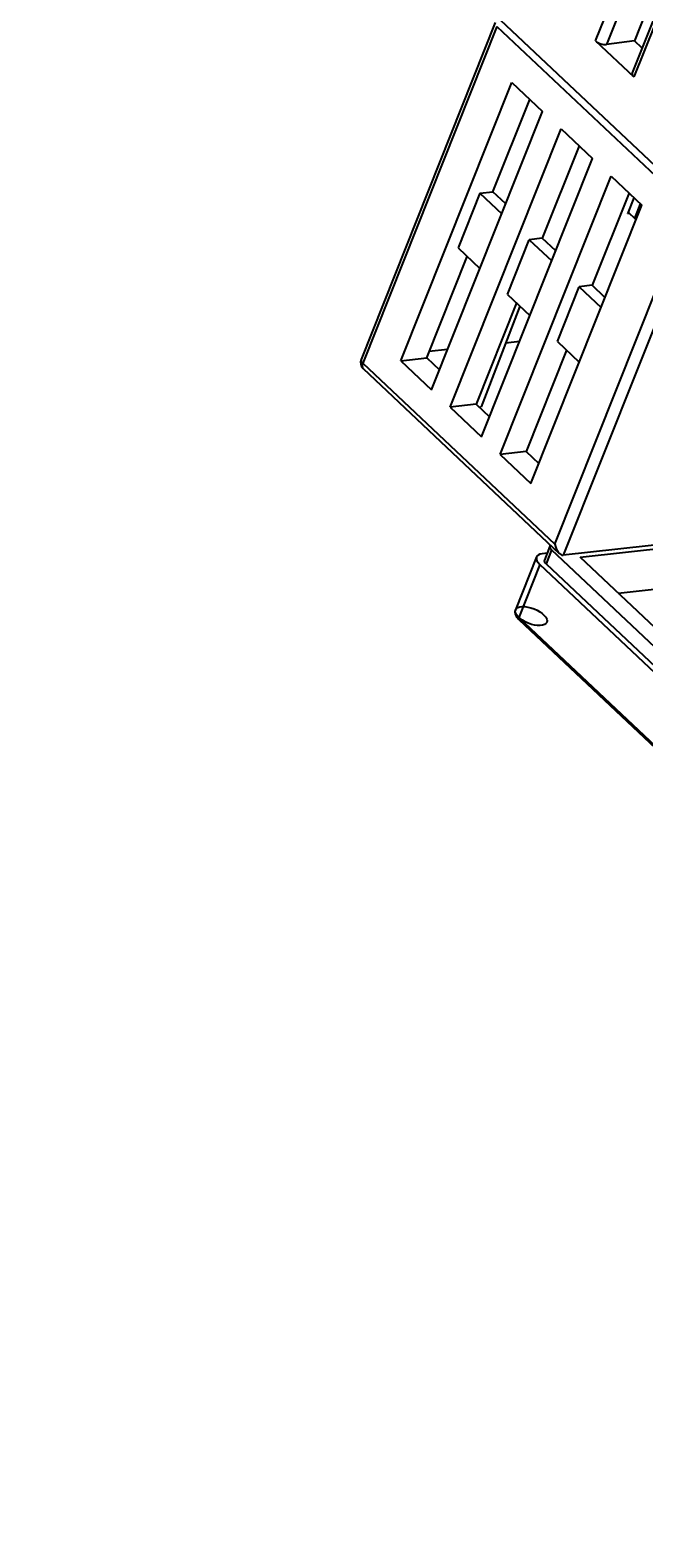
# Model space of a CAD drawing. Header units: millimetres. Extents: x 0 to 1853, y 0 to 821.
# Drawn here: x 1454.1 to 1490.5, y 460.9 to 550.2 of the extents above; entities that cross this region are included whole.
import ezdxf

# ---------------------------------------------------------------- set-up
doc = ezdxf.new("R2010")
doc.units = ezdxf.units.MM
doc.header["$MEASUREMENT"] = 0
doc.layers.get('0').update_dxf_attribs({"linetype": 'CONTINUOUS'})
doc.layers.get('Defpoints').update_dxf_attribs({"linetype": 'CONTINUOUS'})
for name, color, linetype in [('5', 7, 'CONTINUOUS'), ('8', 7, 'CONTINUOUS'), ('9', 7, 'CONTINUOUS')]:
    doc.layers.add(name, color=color, linetype=linetype)
doc.styles.get("Standard").update_dxf_attribs({"font": 'txt', "bigfont": 'gbcbig.shx'})
doc.dimstyles.get("Standard").update_dxf_attribs({"dimtxt": 3.5, "dimasz": 2, "dimexe": 0.18, "dimexo": 0.0625, "dimgap": 0.09, "dimtad": 0, "dimzin": 0, "dimdsep": 46, "dimtxsty": 'Standard', "dimblk": 'OPEN30', "dimcen": 0.09, "dimclrd": 3, "dimclre": 3, "dimclrt": 6, "dimadec": 0, "dimazin": 0, "dimtfac": 1, "dimtdec": 4, "dimtofl": 0, "dimtmove": 0, "dimatfit": 3, "dimldrblk": 'OPEN30', "dimfxl": 0, "dimtolj": 1, "dimtzin": 0, "dimlwd": 0, "dimlwe": 0, "dimarcsym": 0})

# ---------------------------------------------------------------- blocks, each defined once
blk = doc.blocks.new('_Open30')
at = {"color": 0, "linetype": 'ByBlock', "lineweight": -2}
for p, q in [((-1, 0.268), (0, 0)), ((0, 0), (-1, -0.268)), ((0, 0), (-1, 0))]:
    blk.add_line(p, q, dxfattribs=at)
blk = doc.blocks.new('*D109')
at = {"color": 3}
for p, q in [((1657.137, 691.755), (1661.985, 689.596)), ((1666.096, 687.675), (1666.096, 687.855)), ((1666.006, 687.765), (1666.186, 687.765))]:
    blk.add_line(p, q, dxfattribs=at)
at = {"layer": 'Defpoints', "color": 0}
for p in [(1663.812, 688.782), (1668.38, 686.748)]:
    blk.add_point(p, dxfattribs=at)
at = {"color": 3, "xscale": 2, "yscale": 2, "zscale": 2, "rotation": 335.9949340820313}
blk.add_blockref('_Open30', (1663.812, 688.782), dxfattribs=at)
at = {"color": 6, "insert": (1654.39, 692.979), "char_height": 3.5, "attachment_point": 5, "rotation": 335.99494}
blk.add_mtext('\\A1;∅5', dxfattribs=at)
blk = doc.blocks.new('nys')
at = {"layer": '5', "color": 23}
for p, q in [((725.656, -172.887), (723.366, -175.365)), ((726.626, -172.574), (726.023, -173.226)), ((726.635, -172.819), (726.033, -173.471)), ((726.32, -172.905), (726.038, -172.831)), ((761.815, -246.115), (726.635, -172.819)), ((725.675, -173.378), (723.384, -175.856)), ((760.854, -246.673), (725.675, -173.378)), ((726.033, -173.471), (761.212, -246.767)), ((728.062, -173.835), (733.287, -175.204)), ((761.953, -244.446), (728.062, -173.835)), ((723.384, -175.856), (758.564, -249.152)), ((723.347, -175.98), (758.527, -249.276)), ((729.396, -176.615), (731.479, -177.161))]:
    blk.add_line(p, q, dxfattribs=at)
for centre, major_axis, ratio, start_param, end_param in [((726.39, -173.565), (-0.734, 0.679), 0.459631, 5.571598, 7.142394), ((726.39, -173.565), (0.367, -0.339), 0.459631, 3.141601, 4.000801), ((726.993, -172.913), (-0.367, 0.339), 0.459631, 6.017286, 7.142394), ((724.1, -176.044), (-0.734, 0.679), 0.459631, 0.000009, 6.283194), ((723.527, -175.894), (0.18, 0.087), 0.579969, 2.170278, 3.141567)]:
    blk.add_ellipse(centre, major_axis=major_axis, ratio=ratio, start_param=start_param, end_param=end_param, dxfattribs=at)
blk.add_open_spline([(723.371, -175.365), (723.366, -175.368), (723.309, -175.407), (723.263, -175.546), (723.258, -175.748), (723.305, -175.896), (723.347, -175.98)], degree=3, knots=[0, 0, 0, 0, 0.027036, 0.329604, 0.623708, 1, 1, 1, 1], dxfattribs=at)
at = {"layer": '8', "color": 163}
for p, q in [((734.745, -142.44), (720.158, -158.224)), ((734.754, -142.685), (720.168, -158.47)), ((734.754, -142.685), (741.522, -156.786)), ((722.325, -159.148), (734.38, -146.103)), ((734.38, -146.103), (735.462, -148.357)), ((731.014, -151.747), (735.012, -147.421)), ((723.407, -161.403), (735.462, -148.357)), ((724.063, -162.769), (736.118, -149.724)), ((736.118, -149.724), (737.225, -152.03)), ((730.265, -151.557), (727.896, -154.12)), ((730.265, -151.557), (731.014, -151.747)), ((730.265, -151.557), (731.031, -153.153)), ((731.464, -152.684), (731.014, -151.747)), ((736.75, -151.042), (732.752, -155.368)), ((725.17, -165.075), (737.225, -152.03)), ((725.825, -166.441), (737.88, -153.396)), ((737.88, -153.396), (738.962, -155.65)), ((727.896, -154.12), (728.662, -155.716)), ((723.824, -159.529), (728.212, -154.779)), ((729.634, -157.741), (732.003, -155.178)), ((732.752, -155.368), (732.003, -155.178)), ((732.003, -155.178), (732.793, -156.825)), ((733.226, -156.356), (732.752, -155.368)), ((738.513, -154.714), (734.515, -159.04)), ((738.012, -155.844), (738.699, -155.101)), ((726.908, -168.696), (738.962, -155.65)), ((738.119, -155.872), (738.012, -155.844)), ((726.936, -172.571), (741.522, -156.786)), ((742.056, -157.247), (727.169, -173.358)), ((729.634, -157.741), (730.425, -159.388)), ((720.075, -158.78), (726.988, -173.184)), ((720.168, -158.47), (726.936, -172.571)), ((729.95, -158.4), (725.561, -163.15)), ((730.069, -158.648), (725.793, -163.415)), ((731.397, -161.413), (733.765, -158.85)), ((734.515, -159.04), (733.765, -158.85)), ((733.765, -158.85), (734.531, -160.446)), ((722.325, -159.148), (723.407, -161.403)), ((722.325, -159.148), (723.824, -159.529)), ((723.824, -159.529), (724.273, -160.466)), ((725.145, -159.522), (724.087, -159.244)), ((734.964, -159.977), (734.515, -159.04)), ((729.296, -160.609), (728.498, -160.4)), ((731.397, -161.413), (732.162, -163.009)), ((731.713, -162.072), (727.324, -166.822)), ((724.063, -162.769), (725.17, -165.075)), ((725.561, -163.15), (724.063, -162.769)), ((725.561, -163.15), (726.036, -164.138)), ((725.674, -163.384), (725.793, -163.415)), ((725.825, -166.441), (726.908, -168.696)), ((727.324, -166.822), (725.825, -166.441)), ((727.324, -166.822), (727.774, -167.759)), ((733.634, -175.052), (727.169, -173.358))]:
    blk.add_line(p, q, dxfattribs=at)
blk.add_arc((720.526, -158.564), 0.5, 137.25973, 205.6395, dxfattribs=at)
for centre, major_axis, ratio, start_param, end_param in [((720.526, -158.564), (0.451, 0.216), 0.579969, 2.170278, 3.141568), ((720.526, -158.564), (0.367, -0.339), 0.459631, 3.141601, 4.000801), ((727.294, -172.665), (0.105, 0.698), 0.522396, 1.514743, 3.08554)]:
    blk.add_ellipse(centre, major_axis=major_axis, ratio=ratio, start_param=start_param, end_param=end_param, dxfattribs=at)
at = {"layer": '9', "color": 132}
for p, q in [((739.9, -145.584), (749.665, -135.017)), ((749.98, -135.675), (740.427, -146.012)), ((750.931, -137.657), (741.247, -148.137)), ((751.012, -137.825), (741.248, -148.392)), ((776.827, -229.388), (734.879, -141.992)), ((745.659, -142.496), (742.044, -146.408)), ((739.9, -145.584), (741.248, -148.392)), ((742.044, -146.408), (740.427, -146.012)), ((742.317, -146.979), (742.044, -146.408)), ((738.074, -155.777), (738.295, -156.24)), ((738.295, -156.24), (738.921, -155.563)), ((738.295, -156.24), (738.394, -156.265))]:
    blk.add_line(p, q, dxfattribs=at)
for centre, start_param, end_param in [((740.282, -145.652), 0.826997, 2.317964), ((741.63, -148.459), 6.250989, 7.110183)]:
    blk.add_ellipse(centre, major_axis=(-0.388, 0.316), ratio=0.511943, start_param=start_param, end_param=end_param, dxfattribs=at)

msp = doc.modelspace()

# ---------------------------------------------------------------- block references
at = {"rotation": 21.03042602539062}
msp.add_blockref('nys', (744.766, 419.977), dxfattribs=at)

# ---------------------------------------------------------------- dimensions: what is measured, and where the dimension line sits
dim = msp.add_linear_dim(base=(1663.812273475, 688.782428712), p1=(0, 0), p2=(0, 0), dimstyle='Standard')
dim.commit()
dim.dimension.update_dxf_attribs({"geometry": '*D109', "text_midpoint": (1654.389890783, 692.978541807), "dimtype": 160})

doc.saveas('drawing.dxf')
